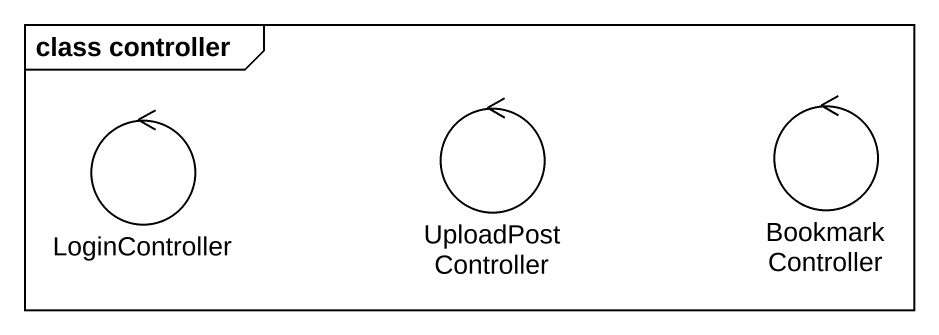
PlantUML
@startuml
mainframe class controller
control LoginController
control UploadPostController
control BookmarkController
@enduml
